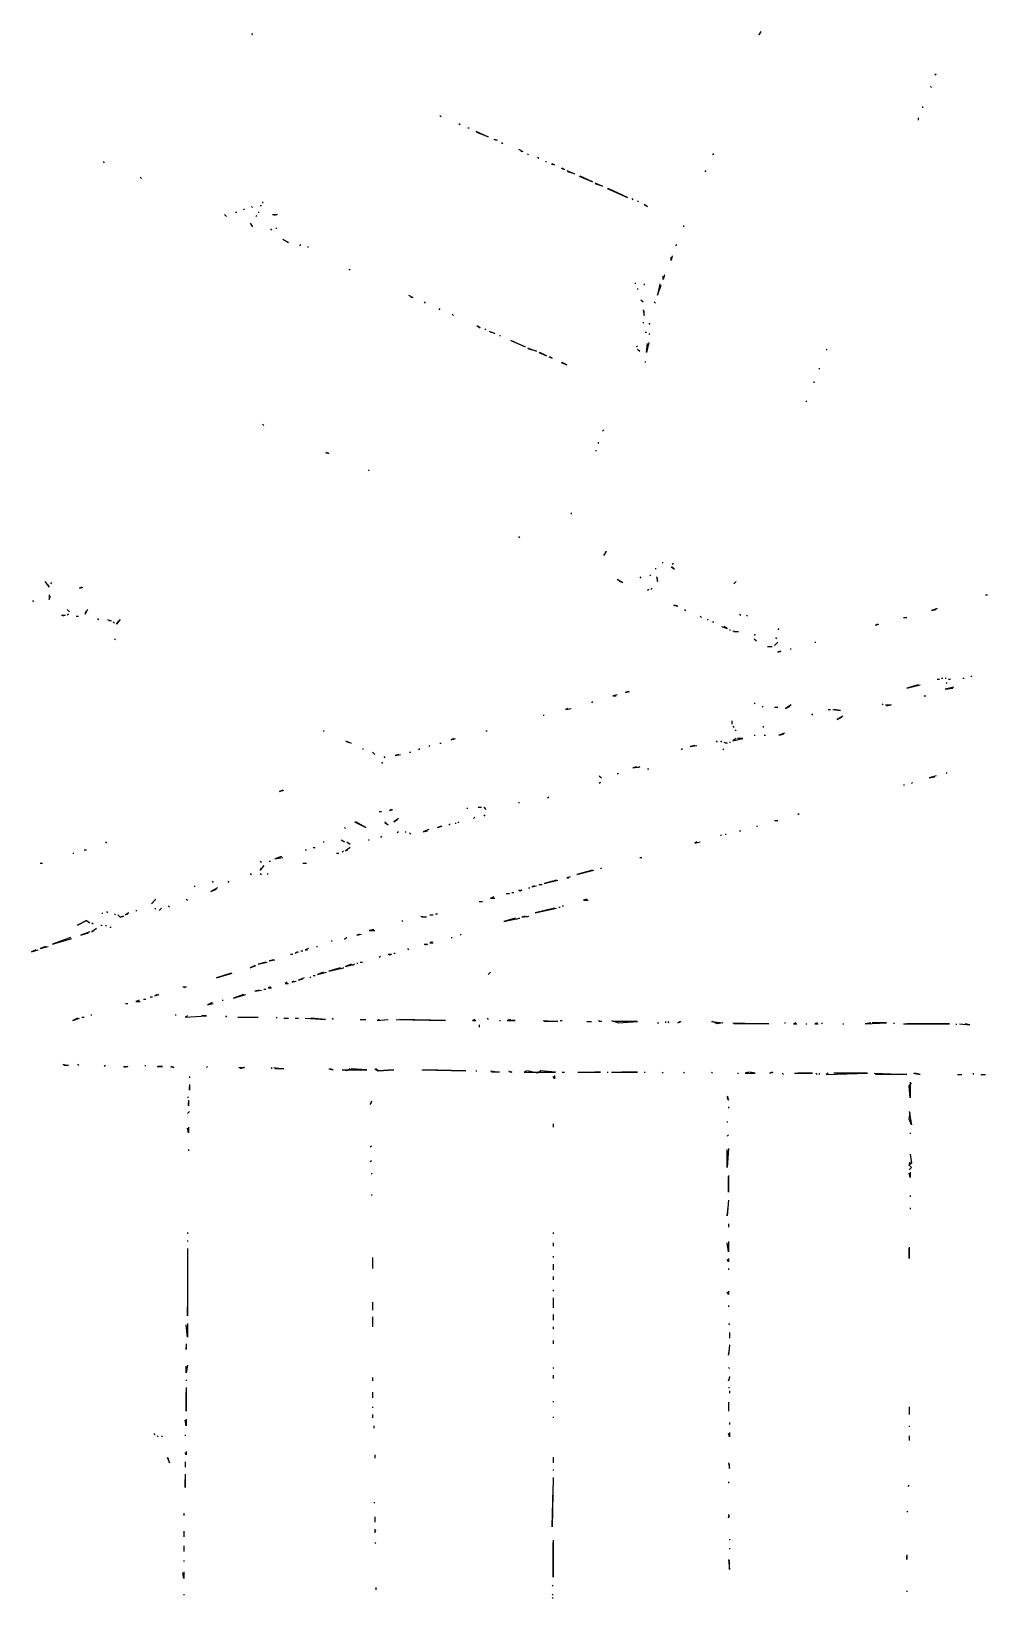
# Model space of a CAD drawing. Extents: x 1 to 1989, y -9 to 1002.
# Drawn here: x 1273.8 to 1415.8, y 534.8 to 767.5 of the extents above; entities that cross this region are included whole.
import ezdxf

# ---------------------------------------------------------------- set-up
doc = ezdxf.new("R2010")
doc.units = 0
doc.layers.add('LINEWORK', color=4, linetype='CONTINUOUS')

msp = doc.modelspace()

# ---------------------------------------------------------------- linework, layer by layer
at = {"layer": 'LINEWORK'}
for points in [[(1306.5, 767.1667), (1306.6667, 767)], [(1382.1667, 767.5), (1381.8333, 767), (1382.1667, 767.3333)], [(1408.1667, 761.1667), (1408, 761)], [(1407.3333, 759.3333), (1407.5, 759.1667)], [(1406.1667, 756.3333), (1406.1667, 756.1667)], [(1334.5, 755), (1334.6667, 754.8333)], [(1405.5, 754.6667), (1405.5, 754.3333)], [(1337.3333, 753.8333), (1337.5, 753.6667)], [(1338.6667, 753.1667), (1338.8333, 753.1667)], [(1339.8333, 752.6667), (1341.6667, 751.8333), (1340, 752.5)], [(1342.5, 751.5), (1343, 751.3333), (1342.6667, 751.3333)], [(1343.6667, 751), (1343.8333, 750.8333)], [(1346.1667, 750), (1346.8333, 749.6667), (1346.5, 749.6667)], [(1347.5, 749.3333), (1347.6667, 749.1667)], [(1375.1667, 749.3333), (1375, 749.1667)], [(1284.5, 748.1667), (1284.6667, 748)], [(1349, 748.8333), (1349.1667, 748.6667)], [(1350.1667, 748.1667), (1350.3333, 748.1667)], [(1351, 747.8333), (1351.5, 747.6667), (1351.1667, 747.8333)], [(1352.5, 747.1667), (1353, 747), (1352.6667, 747.1667)], [(1290, 745.8333), (1290.1667, 745.6667)], [(1353.3333, 746.8333), (1354.5, 746.3333), (1353.5, 746.6667)], [(1355.1667, 746), (1357.1667, 745.1667), (1355.3333, 746)], [(1357.5, 745), (1358.6667, 744.5), (1357.6667, 744.8333)], [(1374, 746.8333), (1373.8333, 746.6667)], [(1359.3333, 744.1667), (1362.3333, 742.8333), (1359.5, 744.1667)], [(1363, 742.6667), (1363.1667, 742.5)], [(1363.8333, 742.3333), (1364, 742.1667)], [(1302.5, 740.3333), (1302.8333, 740)], [(1304.1667, 740.6667), (1304.3333, 740.6667)], [(1305.5, 741.1667), (1305.3333, 741)], [(1306.5, 741.5), (1306.6667, 741.3333)], [(1307.3333, 740.1667), (1307.1667, 740)], [(1307.5, 740.6667), (1307.6667, 740.6667)], [(1307.8333, 741.6667), (1308, 741.6667)], [(1308.1667, 742.1667), (1308.1667, 742)], [(1309.6667, 740.3333), (1310.3333, 740.3333), (1309.8333, 740.1667)], [(1364.8333, 741.8333), (1365.3333, 741.5), (1365, 741.6667)], [(1306.3333, 739), (1306.6667, 738.5), (1306.5, 738.8333)], [(1309.3333, 738.1667), (1309.5, 738)], [(1310.1667, 738.3333), (1310.1667, 738.1667)], [(1370.6667, 738.6667), (1370.6667, 738.5)], [(1311.1667, 736.6667), (1312, 736.1667), (1311.3333, 736.5)], [(1313.8333, 735.8333), (1313.6667, 735.6667)], [(1314.8333, 735.5), (1315, 735.5)], [(1369.6667, 735.8333), (1369.5, 735.6667)], [(1369, 734.1667), (1368.8333, 733.5), (1368.8333, 734)], [(1321, 732.1667), (1321.1667, 732.1667)], [(1367.8333, 731.3333), (1367.6667, 730.6667), (1367.6667, 731.1667)], [(1329.8333, 728.3333), (1330.5, 728), (1330.1667, 728)], [(1363.5, 730.1667), (1363.5, 730)], [(1363.8333, 729.3333), (1363.8333, 729.1667)], [(1364.8333, 730), (1364.8333, 729.8333)], [(1367.1667, 730), (1366.8333, 728.3333), (1367.3333, 729.8333)], [(1332.1667, 727.3333), (1332.3333, 727.1667)], [(1334.5, 726.3333), (1334.3333, 726.1667)], [(1364.3333, 727.6667), (1364.6667, 727.3333)], [(1364.6667, 726.1667), (1364.8333, 725.3333), (1364.8333, 726)], [(1366.3333, 727.3333), (1366.5, 727.1667)], [(1336.3333, 725.5), (1336.5, 725.3333)], [(1340, 723.8333), (1340.5, 723.5), (1340.1667, 723.6667)], [(1364.6667, 724.3333), (1364.6667, 724.1667)], [(1365.5, 724.1667), (1365.6667, 724)], [(1341.1667, 723.3333), (1341.3333, 723.1667)], [(1341.8333, 723), (1342.6667, 722.6667), (1342, 722.8333)], [(1343.3333, 722.3333), (1343.5, 722.3333)], [(1345, 721.6667), (1347.1667, 720.6667), (1345.1667, 721.5)], [(1365, 722.8333), (1365.1667, 722.8333)], [(1365.5, 721.3333), (1365.1667, 719.8333), (1365.3333, 721.1667)], [(1365.6667, 722.6667), (1365.5, 722.5)], [(1347.5, 720.5), (1348.8333, 720), (1347.6667, 720.3333)], [(1349.1667, 719.8333), (1350.3333, 719.3333), (1349.3333, 719.8333)], [(1350.6667, 719.1667), (1351.1667, 719), (1350.8333, 719.1667)], [(1363.8333, 720.8333), (1363.6667, 720.6667)], [(1363.8333, 720.3333), (1364.1667, 720)], [(1391.8333, 720.3333), (1392, 720.1667)], [(1352.5, 718.3333), (1353.3333, 718), (1352.6667, 718.3333)], [(1365, 718.5), (1365, 718.3333)], [(1390.8333, 717.5), (1390.8333, 717.3333)], [(1390, 715.5), (1390, 715.3333)], [(1389, 712.6667), (1388.8333, 712.5)], [(1308.1667, 709.1667), (1308.3333, 709)], [(1358.8333, 708.3333), (1358.6667, 708.1667)], [(1317.5, 705), (1318, 704.8333), (1317.6667, 705)], [(1357.6667, 705.3333), (1357.6667, 705.1667)], [(1358, 706.5), (1358, 706.3333)], [(1323.8333, 702.3333), (1324, 702.3333)], [(1354, 696), (1354, 695.8333)], [(1346.1667, 692.5), (1346.3333, 692.3333)], [(1359.1667, 690.3333), (1358.8333, 689.6667), (1359.1667, 690.1667)], [(1364.1667, 686.5), (1364.3333, 686.3333)], [(1365.8333, 686.8333), (1365.6667, 686.6667)], [(1366.5, 687.8333), (1366.5, 687.6667)], [(1366.6667, 686.5), (1366.8333, 685.8333), (1366.8333, 686.3333)], [(1367.5, 688.6667), (1367.6667, 688.6667)], [(1368.8333, 688), (1369.3333, 687.6667), (1369, 688)], [(1369.1667, 688.5), (1369, 688.3333)], [(1275.8333, 685.8333), (1276.5, 685), (1276.3333, 685.3333)], [(1276.8333, 685.6667), (1276.6667, 685.5)], [(1281.3333, 685), (1281, 684.8333), (1281.5, 685)], [(1360.8333, 686.1667), (1361.6667, 685.6667), (1361.1667, 685.8333)], [(1365.5, 684.6667), (1365.3333, 684.5)], [(1366, 684.8333), (1365.8333, 684.6667)], [(1378.5, 685.8333), (1378.1667, 685.5)], [(1274, 683), (1274.1667, 682.8333)], [(1276.5, 683.8333), (1276.5, 683.1667), (1276.6667, 683.6667)], [(1369.1667, 682.3333), (1369.8333, 682.1667), (1369.3333, 682.3333)], [(1408.3333, 681.8333), (1407.5, 681.5), (1408.1667, 681.6667)], [(1415.5, 683.8333), (1415.8333, 683.8333)], [(1278.3333, 680.8333), (1278.8333, 680.8333), (1278.5, 680.6667)], [(1279.1667, 681.6667), (1279.5, 681.3333)], [(1279.3333, 681), (1279.1667, 680.8333)], [(1280.5, 680.6667), (1280.8333, 680.6667)], [(1282.1667, 681.6667), (1281.8333, 681), (1282, 681.5)], [(1283.6667, 680.3333), (1283.8333, 680.1667)], [(1285.1667, 680.1667), (1285.6667, 680), (1285.3333, 680)], [(1286, 679.8333), (1286.1667, 679.6667)], [(1287, 680.1667), (1286.5, 679.5), (1286.8333, 680)], [(1370.8333, 681.6667), (1371, 681.5)], [(1373.1667, 680.6667), (1373.3333, 680.5)], [(1374.1667, 680.1667), (1374.3333, 680.1667)], [(1375, 679.8333), (1375.1667, 679.8333)], [(1379, 681), (1379.1667, 680.8333)], [(1380, 680.8333), (1380.1667, 680.6667)], [(1399.5, 679.5), (1399.1667, 679.3333), (1399.6667, 679.5)], [(1403.3333, 680.5), (1403.8333, 680.5)], [(1286.1667, 677.3333), (1286.3333, 677.1667)], [(1376.3333, 679.1667), (1377.1667, 678.8333), (1376.6667, 679.1667)], [(1377.5, 678.6667), (1377.6667, 678.6667)], [(1378, 678.5), (1378.8333, 678.3333), (1378.1667, 678.3333)], [(1381.3333, 678), (1381.1667, 677.8333)], [(1381.1667, 677.3333), (1381.5, 677)], [(1384.3333, 677.5), (1384.5, 677.3333)], [(1384.8333, 678.8333), (1384.6667, 678.6667)], [(1383.1667, 676.1667), (1383.8333, 676.1667)], [(1384.6667, 676.8333), (1384.1667, 676.3333)], [(1385, 675.5), (1384.6667, 675.3333), (1385.1667, 675.5)], [(1386.5, 675.8333), (1386.6667, 675.8333)], [(1390.1667, 676.8333), (1390.3333, 676.8333)], [(1405.5, 670.5), (1403.8333, 670), (1405.8333, 670.5)], [(1408.3333, 671.3333), (1408.6667, 671.3333)], [(1409, 671.5), (1409.1667, 671.5)], [(1409.5, 671.5), (1409.6667, 671.5)], [(1410.8333, 670.1667), (1409.5, 669.8333), (1410.6667, 670)], [(1409.8333, 670.8333), (1409.6667, 670.6667)], [(1410, 671.3333), (1410.3333, 671.3333)], [(1412.1667, 671.5), (1412.3333, 671.5)], [(1413.3333, 671.8333), (1413.5, 671.6667)], [(1357.1667, 668), (1357, 667.8333)], [(1360.8333, 669), (1360.1667, 668.8333), (1360.6667, 668.8333)], [(1362.5, 669.5), (1362, 669.3333), (1362.6667, 669.5)], [(1381.1667, 667.8333), (1381.3333, 667.6667)], [(1406.3333, 668.8333), (1406.6667, 668.8333)], [(1349.8333, 666), (1350, 666)], [(1353.5, 667), (1353.1667, 666.8333), (1354, 667)], [(1382.5, 667.3333), (1382.3333, 667.1667)], [(1384.1667, 667.1667), (1384.6667, 667.1667)], [(1386.6667, 667.5), (1385.8333, 667), (1386.5, 667.3333)], [(1389.8333, 666.1667), (1389.6667, 666)], [(1392.1667, 666.8333), (1392.5, 666.8333)], [(1392.8333, 666.8333), (1394, 666.6667), (1393, 666.8333)], [(1394.3333, 665.8333), (1393.5, 665.3333), (1394.1667, 665.6667)], [(1400.1667, 667.6667), (1400.3333, 667.5)], [(1400.6667, 667.5), (1401.5, 667.5), (1400.8333, 667.3333)], [(1317.1667, 663.6667), (1317.3333, 663.6667)], [(1341.3333, 663.6667), (1341.5, 663.6667)], [(1377.8333, 665.1667), (1377.8333, 664.6667)], [(1378, 664.3333), (1378.1667, 664.1667)], [(1378.3333, 663.8333), (1378.5, 663.6667)], [(1382.5, 664.3333), (1382.5, 664.1667)], [(1385.6667, 663.3333), (1384.8333, 663), (1385.5, 663.1667)], [(1320.5, 662.1667), (1321.3333, 661.8333), (1320.6667, 662)], [(1323, 661), (1323.1667, 661)], [(1331.5, 661), (1331.3333, 660.8333)], [(1333, 661.5), (1332.8333, 661.3333)], [(1334.5, 661.8333), (1334.6667, 661.8333)], [(1336.5, 662.5), (1336.1667, 662.3333), (1336.8333, 662.5)], [(1370.5, 661), (1370.3333, 660.8333)], [(1372.3333, 661.5), (1371.6667, 661.3333), (1372.6667, 661.5)], [(1375.5, 662.1667), (1375.6667, 662)], [(1376.1667, 662.1667), (1376.3333, 662)], [(1376.6667, 661), (1376.5, 660.8333)], [(1376.6667, 662), (1377.1667, 661.8333), (1376.8333, 661.8333)], [(1377.5, 662), (1377.6667, 662)], [(1378.5, 662.5), (1378, 662.1667), (1379.5, 662.5), (1378.6667, 662.5)], [(1381.1667, 663), (1381.3333, 663)], [(1382.6667, 663), (1382.8333, 663)], [(1324.5, 660.5), (1324.8333, 660.1667)], [(1325.8333, 659), (1326, 658.8333)], [(1326.1667, 659.8333), (1326.3333, 659.6667)], [(1328.3333, 660.1667), (1327.8333, 660), (1328.6667, 660.1667)], [(1330, 660.5), (1330.1667, 660.5)], [(1358.1667, 657), (1358.5, 656.6667)], [(1360.8333, 657.3333), (1361, 657.3333)], [(1363.6667, 658.3333), (1363.1667, 658.1667), (1364.1667, 658.3333), (1363.8333, 658.1667)], [(1365.3333, 658), (1365.5, 658)], [(1408.1667, 657), (1407.1667, 656.6667), (1408, 656.8333)], [(1409.8333, 657.5), (1409.6667, 657.3333)], [(1311.1667, 654.8333), (1310.6667, 654.6667), (1311.3333, 654.8333)], [(1350.6667, 653.8333), (1350.5, 653.6667)], [(1358.3333, 656), (1358.1667, 655.8333)], [(1403.3333, 655.6667), (1403.5, 655.6667)], [(1404.6667, 656), (1404.5, 655.8333)], [(1325.5, 651.6667), (1325.8333, 651.6667)], [(1327.3333, 652), (1327, 651.8333), (1327.5, 652)], [(1338.5, 652.1667), (1338.6667, 652.1667)], [(1340.1667, 652.3333), (1340.6667, 652.3333)], [(1341, 652.3333), (1341.3333, 652)], [(1346.1667, 653), (1346.3333, 653)], [(1320.3333, 649.3333), (1320.5, 649.1667)], [(1321.8333, 650.1667), (1323.5, 649.3333), (1322, 650.1667)], [(1326.3333, 650.1667), (1326.8333, 649.6667), (1326.3333, 650)], [(1328.3333, 650.6667), (1327.6667, 650.1667), (1328.1667, 650.5)], [(1334.6667, 649.5), (1334.1667, 649.3333), (1334.8333, 649.5)], [(1336, 649.8333), (1335.8333, 649.6667)], [(1336.8333, 650), (1336.8333, 649.8333)], [(1337.1667, 650.1667), (1337.3333, 650)], [(1339.6667, 650.8333), (1339.5, 650.6667)], [(1341.1667, 651.1667), (1341, 651)], [(1381.5, 649.5), (1381.6667, 649.5)], [(1384.1667, 650.3333), (1384.6667, 650.3333)], [(1387.8333, 651.3333), (1387.6667, 651.1667)], [(1284.8333, 647.1667), (1285, 647)], [(1317.1667, 647.1667), (1317.3333, 647.1667)], [(1319.8333, 647.5), (1320.3333, 647.1667), (1320, 647.3333)], [(1320.6667, 647.1667), (1321.1667, 646.8333), (1320.8333, 647)], [(1323.8333, 647.5), (1324, 647.5)], [(1325.8333, 648), (1325.6667, 647.8333)], [(1328.3333, 648.6667), (1328.1667, 648.5)], [(1329.3333, 648.6667), (1329.5, 648.6667)], [(1330, 648.5), (1330.1667, 648.3333)], [(1332.8333, 649), (1332, 648.6667), (1332.6667, 648.8333)], [(1372.6667, 647.1667), (1372.3333, 647), (1373.1667, 647.1667)], [(1376.1667, 648.1667), (1376.3333, 648.1667)], [(1376.8333, 648.3333), (1377, 648.3333)], [(1379, 648.8333), (1379.1667, 648.8333)], [(1280, 645.5), (1280.1667, 645.5)], [(1281.6667, 646), (1282, 646)], [(1311, 645), (1310, 644.6667), (1311.1667, 644.8333)], [(1314.5, 646), (1314.6667, 646)], [(1315.6667, 646.3333), (1316, 646.3333)], [(1319.1667, 645.5), (1319.5, 645.5)], [(1320.1667, 645.8333), (1320, 645.6667)], [(1321.1667, 646.3333), (1320.5, 645.8333), (1320.8333, 646)], [(1364.1667, 644.8333), (1364.5, 644.8333)], [(1275.1667, 644), (1275.5, 644)], [(1306.3333, 642.5), (1306.5, 642.3333)], [(1307.8333, 644.3333), (1308, 644.1667)], [(1308.3333, 643.6667), (1307.8333, 643), (1308, 643.3333)], [(1307.8333, 642.5), (1308, 642.3333)], [(1309, 642.5), (1308.8333, 642.3333)], [(1309.1667, 644.3333), (1309.3333, 644.3333)], [(1314.1667, 644), (1314.6667, 644)], [(1357.1667, 643), (1354.8333, 642.3333), (1357.3333, 643)], [(1358.5, 643.3333), (1358.3333, 643.1667)], [(1298.1667, 640.6667), (1298, 640.5)], [(1301.5, 640.3333), (1300.5, 639.8333), (1301.3333, 640.1667)], [(1300.6667, 641.3333), (1300.8333, 641.1667)], [(1303.1667, 641.3333), (1303, 641.1667)], [(1346.1667, 640), (1346.6667, 640), (1346.3333, 639.8333)], [(1347.6667, 640.3333), (1347.8333, 640.3333)], [(1348.5, 640.6667), (1348.1667, 640.5), (1348.8333, 640.6667)], [(1349.1667, 640.8333), (1349.6667, 640.8333)], [(1351.8333, 641.5), (1350, 641), (1352, 641.5)], [(1353.8333, 642), (1353.3333, 641.8333), (1353.6667, 641.8333)], [(1292.3333, 638.6667), (1291.6667, 638), (1292.1667, 638.5)], [(1294.1667, 637.6667), (1294.3333, 637.5)], [(1296.8333, 638.6667), (1297, 638.5)], [(1340.3333, 638.3333), (1340.8333, 638.3333)], [(1342.5, 639), (1342, 638.8333), (1342.6667, 638.8333)], [(1344.3333, 639.5), (1344.8333, 639.5)], [(1345.1667, 639.6667), (1345.5, 639.6667)], [(1352.6667, 637.6667), (1352.8333, 637.6667)], [(1356.3333, 638.6667), (1355.8333, 638.5), (1356.5, 638.5)], [(1282, 635.5), (1280.6667, 634.8333), (1282, 635.5), (1282.5, 635.1667), (1282.1667, 635.3333)], [(1284.3333, 636.6667), (1284.3333, 636.5)], [(1285, 636.8333), (1285.1667, 636.6667)], [(1286.1667, 636.5), (1286.3333, 636.3333)], [(1286.6667, 636.3333), (1287, 636), (1287.5, 636.1667), (1287, 636)], [(1288.3333, 636.6667), (1287.8333, 636.3333), (1288.1667, 636.5)], [(1289.3333, 637), (1289.5, 637)], [(1292.1667, 637.3333), (1292.3333, 637.1667)], [(1293.1667, 637.3333), (1292.8333, 637)], [(1328.8333, 635.5), (1329, 635.3333)], [(1331.6667, 636.1667), (1332.5, 636), (1331.8333, 636)], [(1333, 636.3333), (1333.5, 636.3333)], [(1333.8333, 636.5), (1334.1667, 636.5)], [(1345.6667, 635.8333), (1344, 635.3333), (1346.3333, 635.8333), (1345.8333, 635.6667)], [(1347.1667, 636.1667), (1346.6667, 636), (1347.6667, 636.1667), (1347.3333, 636)], [(1351.5, 637.3333), (1348.6667, 636.6667), (1351.8333, 637.3333)], [(1352.1667, 637.5), (1352.3333, 637.5)], [(1279.6667, 633), (1277, 632), (1279.8333, 632.8333)], [(1282.5, 633.8333), (1281.1667, 633.3333), (1282.3333, 633.6667)], [(1282.8333, 635.1667), (1283, 635)], [(1283.5, 634.3333), (1282.8333, 633.8333), (1283.1667, 634)], [(1284.1667, 634.8333), (1284.3333, 634.8333)], [(1284.8333, 634.8333), (1285, 634.6667)], [(1285.5, 634.5), (1285.6667, 634.5)], [(1320.6667, 633), (1320.3333, 632.6667)], [(1322.5, 633.5), (1322.1667, 633.3333), (1322.8333, 633.5)], [(1324.6667, 634.1667), (1324, 634), (1324.8333, 634)], [(1336.1667, 633), (1336.3333, 633)], [(1337.5, 633.5), (1337.6667, 633.3333)], [(1274.5, 631.1667), (1273.8333, 630.8333), (1274.8333, 631.1667)], [(1276, 631.6667), (1275.1667, 631.3333), (1276.3333, 631.6667)], [(1313.3333, 630.8333), (1313, 630.6667), (1313.5, 630.8333)], [(1313.8333, 631), (1314.1667, 631)], [(1315, 631.3333), (1314.5, 631.1667), (1314.8333, 631.1667)], [(1316.1667, 631.6667), (1316.3333, 631.6667)], [(1318.3333, 632.5), (1318.5, 632.5)], [(1327.6667, 630.6667), (1327.8333, 630.6667)], [(1329.6667, 631.3333), (1329.8333, 631.1667)], [(1332.1667, 632), (1332.6667, 632), (1332.3333, 631.8333)], [(1333.3333, 632.3333), (1333, 632.1667), (1333.5, 632.1667)], [(1307, 628.8333), (1306.3333, 628.5), (1307.1667, 628.8333)], [(1308.6667, 629.3333), (1307.5, 629), (1308.8333, 629.3333)], [(1309.8333, 629.6667), (1309.1667, 629.5), (1310, 629.6667)], [(1312.3333, 630.5), (1312.6667, 630.5)], [(1319.6667, 628.5), (1318, 628), (1320.1667, 628.5), (1319.8333, 628.3333)], [(1321.3333, 629), (1320.5, 628.6667), (1321.8333, 629), (1321.5, 628.8333)], [(1322.1667, 629.1667), (1322.3333, 629.1667)], [(1322.6667, 629.3333), (1323, 629.3333)], [(1325.6667, 630.1667), (1325.5, 630)], [(1326.8333, 630.5), (1327.3333, 630.5), (1327, 630.3333)], [(1303.5, 627.6667), (1301.3333, 627), (1303.6667, 627.6667)], [(1311.8333, 626.3333), (1311.5, 626.1667), (1312, 626.1667)], [(1312.8333, 626.5), (1312.5, 626.3333), (1313.1667, 626.5)], [(1314.3333, 627), (1313.5, 626.6667), (1314.1667, 626.8333)], [(1315.3333, 627.1667), (1315.1667, 627)], [(1315.6667, 627.3333), (1316, 627.3333)], [(1317.1667, 627.8333), (1316.3333, 627.5), (1317.6667, 627.8333)], [(1342, 627.8333), (1341.6667, 627.5)], [(1289.8333, 623.6667), (1289.3333, 623.5), (1290, 623.5)], [(1290.5, 623.8333), (1290.8333, 623.8333)], [(1291.5, 624.1667), (1291.8333, 624.1667)], [(1292.5, 624.5), (1292.1667, 624.3333), (1292.8333, 624.5)], [(1296.3333, 625.6667), (1296.8333, 625.6667), (1296.5, 625.5)], [(1302.1667, 623.6667), (1302.3333, 623.6667)], [(1305.3333, 624.5), (1303.8333, 624), (1305.6667, 624.5)], [(1307.6667, 625.1667), (1307, 625), (1308, 625.1667)], [(1308.3333, 625.3333), (1308.6667, 625.3333)], [(1309.3333, 625.6667), (1309, 625.5), (1309.5, 625.5)], [(1282.6667, 621.5), (1282.8333, 621.5)], [(1287.8333, 623.1667), (1288.1667, 623.1667)], [(1295.1667, 621.5), (1295.3333, 621.5)], [(1297, 621.3333), (1296.6667, 621.1667), (1299.8333, 621.3333), (1299.1667, 621.3333)], [(1300.6667, 623.3333), (1300, 623), (1300.8333, 623.1667)], [(1302.6667, 621.3333), (1302.8333, 621.1667)], [(1280.6667, 621), (1280, 620.6667), (1281, 621)], [(1281.3333, 621.1667), (1281.6667, 621.1667)], [(1304.5, 621.1667), (1307.5, 621.1667)], [(1310.3333, 621.1667), (1310.1667, 621)], [(1311.3333, 621), (1312, 621)], [(1313, 621), (1313.5, 621)], [(1314.5, 621), (1317.5, 620.8333), (1315.3333, 621)], [(1318.5, 621), (1318.6667, 620.8333)], [(1322.6667, 620.8333), (1323.5, 620.8333)], [(1325.5, 620.8333), (1325.1667, 620.6667), (1326.8333, 620.8333)], [(1328, 620.8333), (1335.3333, 620.6667), (1328.5, 620.8333)], [(1339.6667, 620.8333), (1339.3333, 620.6667), (1339.8333, 620.6667)], [(1340.3333, 620), (1340.3333, 619.6667)], [(1341.5, 621), (1341.6667, 620.8333)], [(1343.3333, 620.6667), (1343.5, 620.6667)], [(1345, 620.8333), (1344.5, 620.6667), (1345.6667, 620.6667), (1345.1667, 620.6667)], [(1349.8333, 620.6667), (1352, 620.5), (1350, 620.5)], [(1352.3333, 620.6667), (1352.6667, 620.6667)], [(1356.3333, 620.5), (1357, 620.5)], [(1358, 620.6667), (1358.5, 620.5), (1358.1667, 620.5)], [(1360, 620.6667), (1361, 620.3333), (1363.8333, 620.5), (1360.1667, 620.5)], [(1366.8333, 620.3333), (1367, 620.3333)], [(1368, 620.5), (1368, 620.3333)], [(1368.3333, 620.5), (1368.5, 620.3333)], [(1370.1667, 620.5), (1369.8333, 620.3333), (1370.3333, 620.5)], [(1374.8333, 620.5), (1376.5, 620.3333), (1375.6667, 620.1667), (1375, 620.5)], [(1378, 620.3333), (1383.3333, 620.1667), (1378.1667, 620.1667)], [(1385.6667, 620.3333), (1385.8333, 620.3333)], [(1387.3333, 620.3333), (1387, 620.1667), (1387.5, 620.1667)], [(1388.8333, 620.1667), (1389, 620.1667)], [(1390.5, 620.3333), (1390.1667, 620.1667), (1390.6667, 620.1667)], [(1391.3333, 620.3333), (1391.1667, 620.1667)], [(1394.3333, 620.1667), (1394.5, 620.1667)], [(1398.5, 620.3333), (1397.6667, 620.1667), (1400.8333, 620.3333), (1398.6667, 620.3333)], [(1401.8333, 620.3333), (1402, 620.1667)], [(1403.3333, 620.1667), (1410.1667, 620.1667), (1403.8333, 620.1667)], [(1411.1667, 620.1667), (1411.1667, 620)], [(1411.6667, 620.1667), (1413.1667, 620), (1412.5, 620.1667)], [(1278.5, 614.1667), (1279.3333, 614), (1278.6667, 614)], [(1280.6667, 614.1667), (1280.8333, 614)], [(1284.8333, 614), (1284.6667, 613.8333)], [(1287.5, 613.8333), (1288.1667, 613.8333), (1287.6667, 613.6667)], [(1290.6667, 614), (1290.8333, 614)], [(1292.5, 613.8333), (1293.3333, 613.8333), (1292.6667, 613.8333)], [(1294.5, 613.8333), (1295, 613.6667), (1294.6667, 613.8333)], [(1297.3333, 612.3333), (1297.3333, 612.1667)], [(1300, 613.8333), (1299.8333, 613.6667)], [(1304.6667, 613.6667), (1305.5, 613.6667), (1304.8333, 613.5)], [(1309.5, 613.6667), (1309.5, 613.5)], [(1309.8333, 613.6667), (1311.3333, 613.5), (1310, 613.5)], [(1318, 613.5), (1318.6667, 613.3333), (1318.1667, 613.5)], [(1321.1667, 613.5), (1320.6667, 613.1667), (1320, 613.3333), (1323.6667, 613.3333), (1321.3333, 613.5)], [(1324.8333, 613.5), (1325.3333, 613.1667), (1327.6667, 613.3333), (1325.3333, 613.1667), (1325, 613.5)], [(1331.8333, 613.3333), (1338.3333, 613.1667), (1332, 613.3333)], [(1339.8333, 613.1667), (1340, 613.1667)], [(1342, 613.1667), (1343.3333, 613), (1342.1667, 613)], [(1344.6667, 613.1667), (1345.1667, 613), (1344.8333, 613)], [(1347.3333, 613.1667), (1347, 613), (1351.6667, 613), (1349.5, 613.1667), (1349, 612.8333), (1347.5, 613.1667)], [(1351.5, 612.5), (1351.5, 612), (1351.3333, 612.3333)], [(1352.6667, 613), (1353, 613)], [(1355, 613), (1358.3333, 613), (1357.5, 613)], [(1359.3333, 613), (1359.5, 613)], [(1360, 613), (1363.8333, 613), (1361.5, 613)], [(1364.8333, 613), (1365, 613)], [(1367.6667, 613), (1367.5, 612.8333)], [(1370.6667, 613), (1370.8333, 612.8333)], [(1374.8333, 613), (1375, 612.8333)], [(1378.6667, 612.8333), (1378.8333, 612.8333)], [(1380.3333, 613), (1379.8333, 612.8333), (1381.3333, 612.8333), (1380.5, 613)], [(1383.8333, 613), (1383.5, 612.8333), (1384, 613)], [(1385.3333, 612.8333), (1385.5, 612.6667)], [(1387.1667, 612.8333), (1389.8333, 612.8333), (1387.6667, 612.8333)], [(1390.3333, 612.8333), (1390.5, 612.6667)], [(1390.8333, 612.8333), (1390.8333, 612.6667)], [(1392.1667, 612.8333), (1391.8333, 612.6667), (1398, 612.8333), (1393, 612.8333)], [(1399, 612.8333), (1403.8333, 612.6667), (1399.1667, 612.6667)], [(1404.8333, 612.8333), (1405.8333, 612.6667), (1405, 612.8333)], [(1411.3333, 612.6667), (1412, 612.6667)], [(1413.6667, 612.8333), (1413.6667, 612.6667)], [(1414.8333, 612.6667), (1415.5, 612.6667)], [(1297.3333, 611.1667), (1297.3333, 610.3333), (1297.3333, 610.8333)], [(1404.3333, 611.5), (1404.3333, 609.1667), (1404.1667, 611), (1404.5, 611.3333)], [(1297.1667, 609.3333), (1297, 609.1667)], [(1297.1667, 608.8333), (1297.1667, 608), (1297.1667, 608.5)], [(1324.3333, 608.6667), (1324.1667, 608.1667), (1324.3333, 608.5)], [(1377.1667, 609.5), (1377.3333, 608.8333), (1377.1667, 609.1667)], [(1377.3333, 607.8333), (1377.3333, 607.6667)], [(1297.3333, 607.1667), (1297, 606.8333)], [(1351.3333, 605.3333), (1351.3333, 604.8333)], [(1377.1667, 605.6667), (1377.1667, 605.5)], [(1404.1667, 607.1667), (1404.5, 605.1667), (1404.1667, 606), (1404.3333, 607)], [(1297.1667, 604.8333), (1297.1667, 604), (1297, 604.6667)], [(1377.3333, 603.6667), (1377.1667, 603.5)], [(1404.3333, 604), (1404.3333, 603.8333)], [(1297.1667, 601.5), (1297.1667, 601.3333)], [(1324.3333, 602), (1324.1667, 601.8333)], [(1377.3333, 601.6667), (1377.1667, 598.8333), (1377.1667, 601.5)], [(1404.3333, 600.8333), (1404.5, 599.5), (1404.1667, 599.1667), (1404.5, 598.8333), (1404.1667, 598.5), (1404.5, 598.8333), (1404.1667, 599.1667), (1404.3333, 599.6667)], [(1324.3333, 599.8333), (1324.1667, 599.6667)], [(1324.3333, 598), (1324.3333, 597.8333)], [(1404.3333, 598.1667), (1404.3333, 597.3333), (1404.1667, 598)], [(1377.3333, 597.6667), (1377.3333, 595.1667), (1377.3333, 597.5)], [(1324.3333, 594.8333), (1324.3333, 594.6667)], [(1377.3333, 594), (1377.1667, 591.6667), (1377.3333, 593.3333)], [(1404.3333, 594.6667), (1404.3333, 594.5)], [(1404.3333, 592.8333), (1404.3333, 592.6667)], [(1297, 589.1667), (1297, 589)], [(1351.3333, 589.1667), (1351.3333, 589)], [(1377.3333, 590.5), (1377.3333, 590)], [(1297, 588), (1297, 587.8333)], [(1297, 586.8333), (1297, 576.8333), (1297, 578.1667)], [(1351.3333, 587.6667), (1351.3333, 587.1667)], [(1377.3333, 587.8333), (1377.3333, 586.3333), (1377.1667, 587.6667)], [(1404.1667, 587), (1404.1667, 585.3333), (1404.1667, 586.8333)], [(1324.5, 585.5), (1324.5, 583.8333)], [(1351.3333, 585.6667), (1351.3333, 585.5)], [(1351.3333, 584.5), (1351.3333, 583.6667)], [(1377.3333, 585.3333), (1377.3333, 584.8333), (1377.1667, 585.1667)], [(1351.3333, 582.6667), (1351.3333, 582.1667)], [(1377.3333, 583.8333), (1377.3333, 583.6667)], [(1351.3333, 580.6667), (1351.3333, 580.5)], [(1351.3333, 579.5), (1351.3333, 578)], [(1377.3333, 580.5), (1377.3333, 580), (1377.1667, 580.3333)], [(1324.5, 578.8333), (1324.5, 577.6667)], [(1377.3333, 578.3333), (1377.3333, 578.1667)], [(1297, 575.6667), (1297, 573.6667), (1296.8333, 575.5)], [(1324.5, 576.6667), (1324.5, 575.1667)], [(1351.3333, 577), (1351.3333, 576.1667)], [(1351.3333, 575.1667), (1351.3333, 574.8333)], [(1377.3333, 575.6667), (1377.5, 575.5)], [(1296.8333, 572.6667), (1296.8333, 571.8333), (1296.8333, 572.1667)], [(1351.3333, 573.1667), (1351.3333, 572.6667)], [(1377.5, 572.5), (1377.3333, 571), (1377.5, 571.8333)], [(1377.5, 574.3333), (1377.5, 573.5)], [(1297, 569.5), (1296.8333, 568.3333), (1296.8333, 569.3333)], [(1351.3333, 569.1667), (1351.3333, 569)], [(1351.3333, 568), (1351.3333, 567.5)], [(1377.3333, 569.1667), (1377.5, 569)], [(1377.5, 567.8333), (1377.3333, 567.1667), (1377.5, 567.5)], [(1296.8333, 567.3333), (1296.8333, 567.1667)], [(1296.8333, 566.1667), (1296.8333, 562.6667), (1296.8333, 565.5)], [(1324.5, 567.6667), (1324.5, 567.1667)], [(1324.5, 565.5), (1324.5, 564.6667)], [(1377.3333, 566.1667), (1377.5, 566.1667)], [(1377.5, 565.6667), (1377.5, 565.3333)], [(1324.5, 563.3333), (1324.5, 563.1667)], [(1351.3333, 564.1667), (1351.3333, 564)], [(1377.3333, 564), (1377.3333, 562.6667)], [(1404.1667, 563.3333), (1404.1667, 562.1667)], [(1296.8333, 561.5), (1296.8333, 560.5), (1296.6667, 561.3333)], [(1324.5, 562.1667), (1324.5, 561.6667)], [(1351.3333, 561.8333), (1351.3333, 561.6667)], [(1377.5, 561), (1377.5, 560.6667)], [(1292, 559.3333), (1292.1667, 559.1667)], [(1292.5, 559), (1292.6667, 558.8333)], [(1293.1667, 559), (1293.3333, 558.8333)], [(1296.6667, 559.1667), (1296.6667, 559)], [(1324.6667, 560.5), (1324.6667, 560.1667)], [(1377.5, 559.5), (1377.5, 558.8333), (1377.3333, 559.3333)], [(1404.1667, 560.5), (1404.1667, 560.3333)], [(1404.1667, 559), (1404.1667, 558.3333)], [(1296.8333, 556.6667), (1296.8333, 556.1667), (1296.6667, 556.5)], [(1324.8333, 556.1667), (1324.8333, 555.6667)], [(1294, 555.8333), (1294.3333, 555), (1294.1667, 555.6667)], [(1296.6667, 555.1667), (1296.6667, 554.3333)], [(1351.3333, 555.8333), (1351.3333, 555)], [(1351.3333, 554), (1351.3333, 553.8333)], [(1377.3333, 555), (1377.5, 554.1667), (1377.5, 554.8333)], [(1296.6667, 553.3333), (1296.6667, 551.3333), (1296.6667, 552.5)], [(1351.3333, 552.8333), (1351.1667, 545.5), (1351.3333, 551.1667)], [(1377.3333, 552.1667), (1377.3333, 552)], [(1404.1667, 551.6667), (1404, 551.5)], [(1324.8333, 549.1667), (1324.6667, 549)], [(1296.5, 547.5), (1296.5, 547.1667)], [(1324.8333, 547), (1324.8333, 546.1667)], [(1377.3333, 547.3333), (1377.3333, 546.8333), (1377.5, 547.1667)], [(1404, 547.8333), (1403.8333, 547.6667)], [(1296.5, 544.8333), (1296.5, 544)], [(1324.8333, 545.1667), (1324.8333, 544.6667), (1325, 545)], [(1296.5, 542.6667), (1296.5, 541.8333)], [(1325, 543.1667), (1324.8333, 543)], [(1351.3333, 543.5), (1351.3333, 538), (1351.3333, 543.1667)], [(1377.5, 543.6667), (1377.5, 543.5)], [(1377.5, 542.3333), (1377.5, 542.1667)], [(1296.5, 540.5), (1296.5, 540.3333)], [(1377.3333, 540.6667), (1377.5, 539.1667), (1377.5, 540.5)], [(1403.8333, 541.3333), (1403.8333, 540.6667), (1403.8333, 541.1667)], [(1296.5, 538.8333), (1296.5, 537.8333), (1296.3333, 538.6667)], [(1296.5, 535.5), (1296.5, 535.3333)], [(1325, 536.5), (1325, 536.1667)], [(1351.1667, 536.8333), (1351.3333, 536.6667)], [(1351.1667, 535.5), (1351.3333, 535.3333)], [(1403.8333, 536), (1403.8333, 535.8333)], [(1351.1667, 535), (1351.3333, 534.8333)]]:
    msp.add_lwpolyline(points, dxfattribs=at)

doc.saveas('drawing.dxf')
